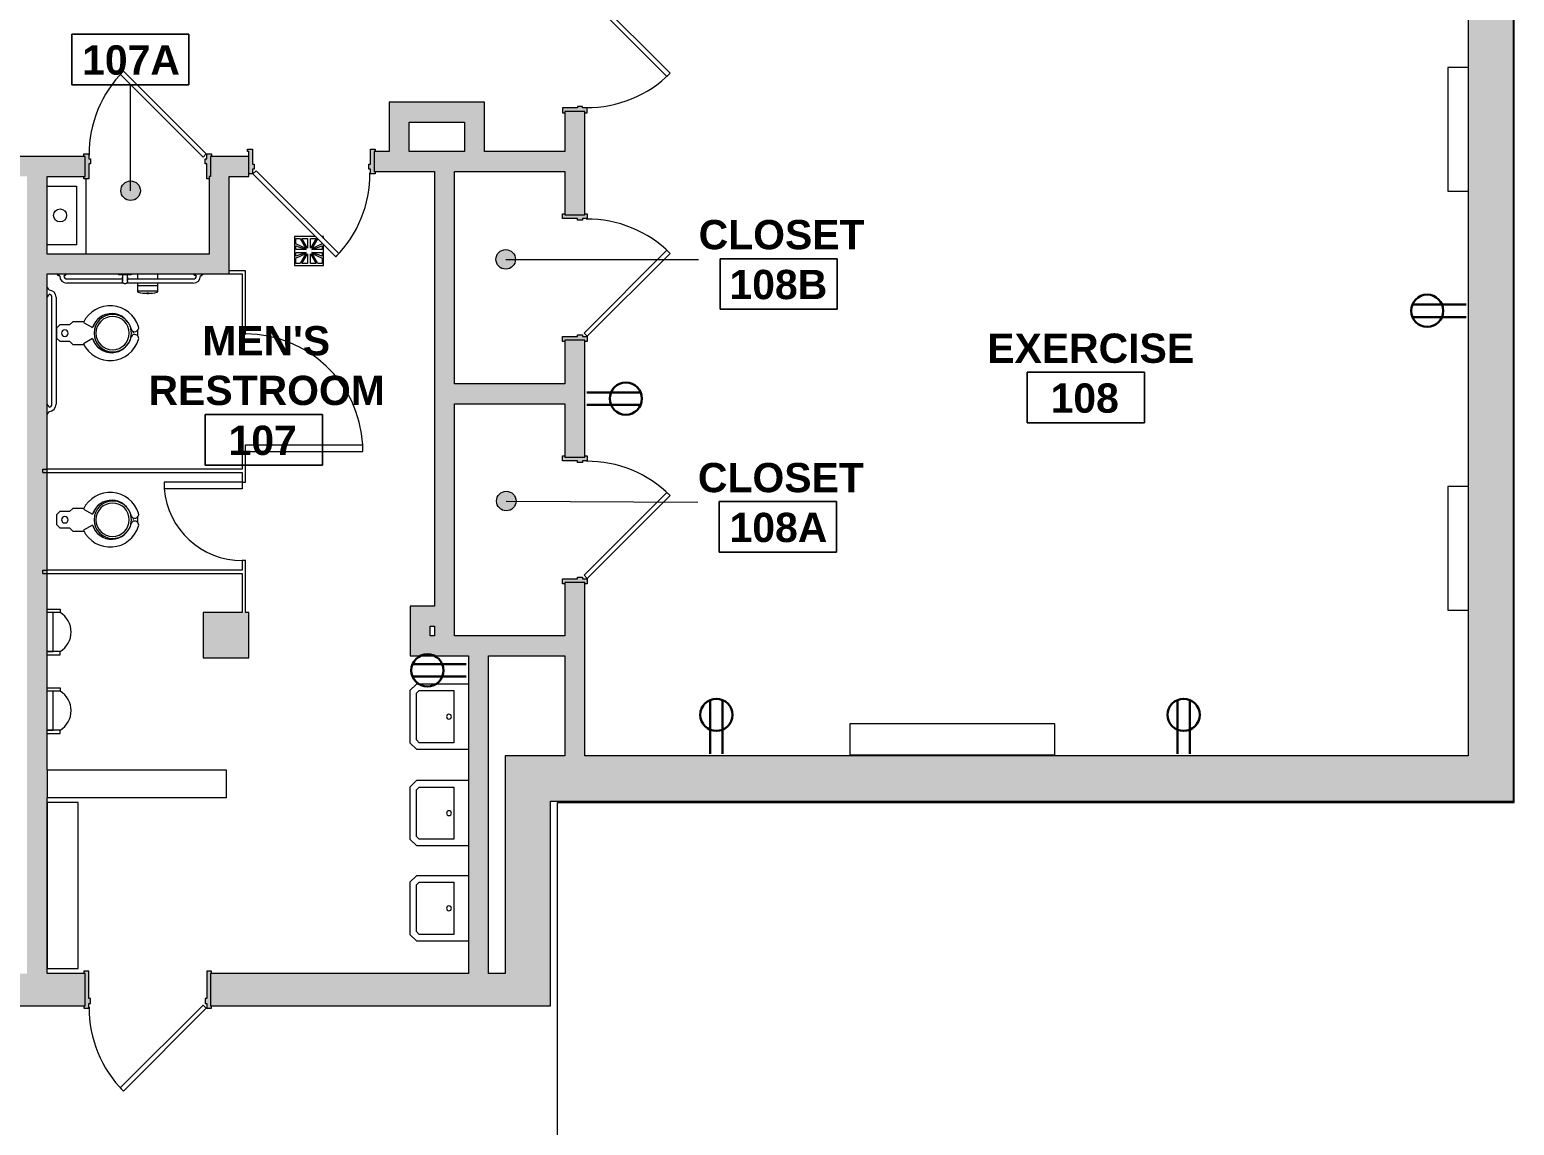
# Model space of a CAD drawing. Header units: inches. Extents: x -1569 to 1282, y -721 to 887.
# Drawn here: x 670.8 to 1127.1, y -256.8 to 79.8 of the extents above; entities that cross this region are included whole.
import ezdxf

# ---------------------------------------------------------------- set-up
doc = ezdxf.new("R2010")
doc.units = ezdxf.units.IN
doc.header["$MEASUREMENT"] = 0
for name, color, linetype, lineweight in [('A-ANNO-NOTE', 131, 'Continuous', 13), ('A-AREA-IDEN', 2, 'Continuous', 9), ('A-DOOR', 31, 'Continuous', 13), ('A-FLOR', 192, 'Continuous', 13), ('A-WALL', 113, 'Continuous', 13), ('A-WALL-PATT', 111, 'Continuous', 13), ('I-FURN', 30, 'Continuous', 9), ('I-WALL', 2, 'Continuous', 13), ('M-EQPM', 50, 'Continuous', 13), ('P-SANR-FIXT', 6, 'Continuous', 13)]:
    doc.layers.add(name, color=color, linetype=linetype, lineweight=lineweight)
doc.styles.add('Swis721 Lt BT_B', font='', dxfattribs={"height": 9})
doc.styles.get('Swis721 Lt BT_B').set_extended_font_data('Swis721 Lt BT', bold=True)

# ---------------------------------------------------------------- blocks, each defined once
blk = doc.blocks.new('Door - Single - Solid Door 36_ x 84_-V1-FIRST FLOOR POWER _ SIGNAL')
at = {"layer": 'A-DOOR'}
h = blk.add_hatch(color=250, dxfattribs=at)
h.paths.add_polyline_path([(-15.26, -3.9), (-14.13, -3.9), (-14.13, -2.4), (-13.63, -2.4), (-13.63, -0.9), (-14.13, -0.9), (-14.13, 3.72), (-15.63, 3.72), (-15.63, 2.97), (-15.26, 2.97), (-15.26, -3.15)], flags=0)
h.paths.add_polyline_path([(23.62, -3.9), (23.62, -3.15), (23.24, -3.15), (23.24, 2.97), (23.62, 2.97), (23.62, 3.72), (22.12, 3.72), (22.12, -0.9), (21.62, -0.9), (21.62, -2.4), (22.12, -2.4), (22.12, -3.9), (23.24, -3.9)], flags=0)
at = {"layer": 'A-DOOR', "color": 8, "lineweight": 20}
for p, q in [((-15.63, 3.72), (-14.13, 3.72)), ((-15.63, 2.97), (-15.63, 3.72)), ((-15.26, 2.97), (-15.63, 2.97)), ((-15.26, 1.47), (-15.26, 2.97)), ((-14.13, 3.72), (-14.13, -0.9)), ((22.12, 3.72), (23.62, 3.72)), ((22.12, -0.9), (22.12, 3.72)), ((23.62, 3.72), (23.62, 2.97)), ((-14.13, -3.9), (-15.26, -3.9)), ((-14.13, -0.9), (-13.63, -0.9)), ((-14.13, -2.4), (-14.13, -3.9)), ((-13.63, -2.4), (-14.13, -2.4)), ((-13.03, -2.93), (-14.01, -3.9)), ((-14.01, -3.9), (11.45, -29.36)), ((-13.63, -0.9), (-13.63, -2.4)), ((12.42, -28.38), (-13.03, -2.93)), ((21.62, -0.9), (22.12, -0.9)), ((21.62, -2.4), (21.62, -0.9)), ((22.12, -2.4), (21.62, -2.4)), ((22.12, -3.9), (22.12, -2.4)), ((23.62, -3.9), (22.12, -3.9)), ((23.62, -3.15), (23.62, -3.9)), ((11.45, -29.36), (12.42, -28.38))]:
    blk.add_line(p, q, dxfattribs=at)
at = {"layer": 'A-DOOR', "lineweight": 9}
blk.add_arc((-14.01, -3.9), 36, 315, 0.5, dxfattribs=at)
blk = doc.blocks.new('Door - Single - Solid Door 36_ x 84_-7207624-FIRST FLOOR POWER _ SIGNAL')
at = {"layer": 'A-DOOR'}
h = blk.add_hatch(color=250, dxfattribs=at)
h.paths.add_polyline_path([(23.62, 3.15), (23.62, 3.9), (22.12, 3.9), (22.12, 2.4), (21.62, 2.4), (21.62, 0.9), (22.12, 0.9), (22.12, -3.72), (23.62, -3.72), (23.62, -2.97), (23.24, -2.97), (23.24, 3.15)], flags=0)
h.paths.add_polyline_path([(-13.63, 0.9), (-13.63, 2.4), (-14.13, 2.4), (-14.13, 3.9), (-15.63, 3.9), (-15.63, 3.15), (-15.26, 3.15), (-15.26, -2.97), (-15.63, -2.97), (-15.63, -3.72), (-14.13, -3.72), (-14.13, 0.9)], flags=0)
at = {"layer": 'A-DOOR', "color": 8, "lineweight": 20}
for p, q in [((-14.01, 3.9), (11.45, 29.36)), ((12.42, 28.38), (-13.03, 2.93)), ((11.45, 29.36), (12.42, 28.38)), ((-15.63, 3.9), (-15.63, 3.15)), ((-14.13, 3.9), (-15.63, 3.9)), ((-14.13, 2.4), (-14.13, 3.9)), ((-13.63, 2.4), (-14.13, 2.4)), ((-14.13, -3.72), (-14.13, 0.9)), ((-14.13, 0.9), (-13.63, 0.9)), ((-13.03, 2.93), (-14.01, 3.9)), ((-13.63, 0.9), (-13.63, 2.4)), ((22.12, 2.4), (21.62, 2.4)), ((21.62, 2.4), (21.62, 0.9)), ((21.62, 0.9), (22.12, 0.9)), ((23.62, 3.9), (22.12, 3.9)), ((22.12, 3.9), (22.12, 2.4)), ((22.12, 0.9), (22.12, -3.72)), ((23.62, 3.15), (23.62, 3.9)), ((-15.63, -2.97), (-15.63, -3.72)), ((-15.63, -3.72), (-14.13, -3.72)), ((22.12, -3.72), (23.62, -3.72)), ((23.62, -3.72), (23.62, -2.97))]:
    blk.add_line(p, q, dxfattribs=at)
at = {"layer": 'A-DOOR', "lineweight": 9}
blk.add_arc((-14.01, 3.9), 36, 359.5, 45, dxfattribs=at)
blk = doc.blocks.new('Door - Single - Solid Door 36_ x 84_-7219896-FIRST FLOOR POWER _ SIGNAL')
at = {"layer": 'A-DOOR'}
h = blk.add_hatch(color=250, dxfattribs=at)
h.paths.add_polyline_path([(-14.13, 5.78), (-15.63, 5.78), (-15.63, 5.03), (-15.26, 5.03), (-15.26, -4.85), (-15.63, -4.85), (-15.63, -5.6), (-14.13, -5.6), (-14.13, 2.78), (-13.63, 2.78), (-13.63, 4.28), (-14.13, 4.28), (-14.13, 5.03)], flags=0)
h.paths.add_polyline_path([(23.24, 5.78), (22.12, 5.78), (22.12, 4.28), (21.62, 4.28), (21.62, 2.78), (22.12, 2.78), (22.12, -5.6), (23.62, -5.6), (23.62, -4.85), (23.24, -4.85), (23.24, 5.03), (23.62, 5.03), (23.62, 5.78)], flags=0)
at = {"layer": 'A-DOOR', "color": 8, "lineweight": 20}
for p, q in [((-14.01, 5.78), (11.45, 31.23)), ((12.42, 30.26), (-13.03, 4.8)), ((11.45, 31.23), (12.42, 30.26)), ((-15.63, 5.78), (-15.63, 5.03)), ((-14.13, 5.78), (-15.63, 5.78)), ((-14.13, 4.28), (-14.13, 5.78)), ((-13.03, 4.8), (-14.01, 5.78)), ((23.62, 5.78), (22.12, 5.78)), ((22.12, 5.78), (22.12, 4.28)), ((23.62, 5.03), (23.62, 5.78)), ((-13.63, 4.28), (-14.13, 4.28)), ((-14.13, -5.6), (-14.13, 2.78)), ((-14.13, 2.78), (-13.63, 2.78)), ((-13.63, 2.78), (-13.63, 4.28)), ((22.12, 4.28), (21.62, 4.28)), ((21.62, 4.28), (21.62, 2.78)), ((21.62, 2.78), (22.12, 2.78)), ((22.12, 2.78), (22.12, -5.6)), ((-15.63, -4.85), (-15.63, -5.6)), ((-15.63, -5.6), (-14.13, -5.6)), ((22.12, -5.6), (23.62, -5.6)), ((23.62, -5.6), (23.62, -4.85))]:
    blk.add_line(p, q, dxfattribs=at)
at = {"layer": 'A-DOOR', "lineweight": 9}
blk.add_arc((-14.01, 5.78), 36, 359.5, 45, dxfattribs=at)
blk = doc.blocks.new('Fan Coil Unit 9_5L x 51W x 25_5H - Fan Coil Unit 9_5L x 51W x 25_5H-6913397-FIRST FLOOR POWER _ SIGNAL')
at = {"layer": 'M-EQPM', "lineweight": 9}
for p, q in [((-25.5, 4.75), (-25.5, -4.75)), ((25.5, 4.75), (-25.5, 4.75)), ((25.5, -4.75), (25.5, 4.75)), ((-25.5, -4.75), (25.5, -4.75))]:
    blk.add_line(p, q, dxfattribs=at)
blk = doc.blocks.new('Door - Single - Solid Door 36_ x 84_-V5-FIRST FLOOR POWER _ SIGNAL')
at = {"layer": 'A-DOOR'}
h = blk.add_hatch(color=250, dxfattribs=at)
h.paths.add_polyline_path([(22.12, 3.72), (22.12, -0.9), (21.62, -0.9), (21.62, -2.4), (22.12, -2.4), (22.12, -3.9), (23.62, -3.9), (23.62, -3.15), (23.24, -3.15), (23.24, 2.97), (23.62, 2.97), (23.62, 3.72), (23.24, 3.72)], flags=0)
h.paths.add_polyline_path([(-14.94, 3.72), (-14.94, 2.97), (-15.26, 2.97), (-15.26, -3.15), (-15.63, -3.15), (-15.63, -3.9), (-14.13, -3.9), (-14.13, -2.4), (-13.63, -2.4), (-13.63, -0.9), (-14.13, -0.9), (-14.13, 3.72)], flags=0)
at = {"layer": 'A-DOOR', "color": 8, "lineweight": 20}
for p, q in [((-14.94, 3.72), (-14.13, 3.72)), ((-14.13, 3.72), (-14.13, -0.9)), ((22.12, 3.72), (23.62, 3.72)), ((22.12, -0.9), (22.12, 3.72)), ((23.62, 3.72), (23.62, 2.97)), ((-15.63, -3.9), (-15.63, -3.15)), ((-14.13, -3.9), (-15.63, -3.9)), ((-14.13, -0.9), (-13.63, -0.9)), ((-14.13, -2.4), (-14.13, -3.9)), ((-13.63, -2.4), (-14.13, -2.4)), ((-13.03, -2.93), (-14.01, -3.9)), ((-14.01, -3.9), (11.45, -29.36)), ((-13.63, -0.9), (-13.63, -2.4)), ((12.42, -28.38), (-13.03, -2.93)), ((21.62, -0.9), (22.12, -0.9)), ((21.62, -2.4), (21.62, -0.9)), ((22.12, -2.4), (21.62, -2.4)), ((22.12, -3.9), (22.12, -2.4)), ((23.62, -3.9), (22.12, -3.9)), ((23.62, -3.15), (23.62, -3.9)), ((11.45, -29.36), (12.42, -28.38))]:
    blk.add_line(p, q, dxfattribs=at)
at = {"layer": 'A-DOOR', "lineweight": 9}
blk.add_arc((-14.01, -3.9), 36, 315, 0.5, dxfattribs=at)
blk = doc.blocks.new('Sink-Mop-2D - Sink-Mop-2D-6915447-FIRST FLOOR POWER _ SIGNAL')
at = {"layer": 'P-SANR-FIXT', "lineweight": 9}
for p, q in [((23.875, 12), (0.75, 12)), ((3, 9), (21, 9)), ((3, 0), (3, 9)), ((21, 9), (21, 0))]:
    blk.add_line(p, q, dxfattribs=at)
blk.add_circle((12, 4), 2, dxfattribs=at)
blk = doc.blocks.new('Floor Drain 9L x 9W - Floor Drain 9L x 9W-6916988-FIRST FLOOR POWER _ SIGNAL')
at = {"layer": 'P-SANR-FIXT', "lineweight": 9}
for p, q in [((1.93, 4.5), (-4.5, 4.5)), ((-4.5, 4.5), (-4.5, -4.5)), ((-4, 2.21), (-4, 3.83)), ((-4, 3.83), (-2.75, 3.83)), ((-0.99, 0.8), (-4, 2.21)), ((-4, 1.63), (-0.91, 0.5)), ((-4, 0.5), (-4, 1.63)), ((-0.91, 0.5), (-4, 0.5)), ((-2.75, 3.83), (-0.99, 0.8)), ((-0.5, 0.83), (-2.25, 3.83)), ((-2.25, 3.83), (-0.5, 3.83)), ((-0.5, 3.83), (-0.5, 0.83)), ((0.5, 3.83), (2.25, 3.83)), ((2.25, 3.83), (0.5, 0.83)), ((0.5, 0.83), (0.5, 3.83)), ((0.91, 0.5), (4, 1.63)), ((4, 0.5), (0.91, 0.5)), ((0.99, 0.8), (2.7, 3.74)), ((4, 2.21), (0.99, 0.8)), ((4.5, 4.5), (3.88, 4.5)), ((4, 2.43), (4, 2.21)), ((4, 1.63), (4, 0.5)), ((4.5, 3.88), (4.5, 4.5)), ((4.5, -4.5), (4.5, 1.93)), ((-4.5, -4.5), (4.5, -4.5)), ((-4, -1.63), (-4, -0.5)), ((-4, -0.5), (-0.91, -0.5)), ((-0.91, -0.5), (-4, -1.63)), ((-4, -2.21), (-0.99, -0.8)), ((-4, -3.83), (-4, -2.21)), ((-2.75, -3.83), (-4, -3.83)), ((-0.99, -0.8), (-2.75, -3.83)), ((-2.25, -3.83), (-0.5, -0.83)), ((-0.5, -3.83), (-2.25, -3.83)), ((-0.5, -0.83), (-0.5, -3.83)), ((0.5, -3.83), (0.5, -0.83)), ((0.5, -0.83), (2.25, -3.83)), ((2.25, -3.83), (0.5, -3.83)), ((4, -1.63), (0.91, -0.5)), ((0.91, -0.5), (4, -0.5)), ((2.75, -3.83), (0.99, -0.8)), ((0.99, -0.8), (4, -2.21)), ((4, -3.83), (2.75, -3.83)), ((4, -0.5), (4, -1.63)), ((4, -2.21), (4, -3.83))]:
    blk.add_line(p, q, dxfattribs=at)
blk = doc.blocks.new('Door - Single - Solid Door 36_ x 84_-7220487-FIRST FLOOR POWER _ SIGNAL')
at = {"layer": 'A-DOOR'}
h = blk.add_hatch(color=250, dxfattribs=at)
h.paths.add_polyline_path([(23.62, -3.9), (23.62, -3.15), (23.24, -3.15), (23.24, 2.97), (23.62, 2.97), (23.62, 3.72), (22.12, 3.72), (22.12, -0.9), (21.62, -0.9), (21.62, -2.4), (22.12, -2.4), (22.12, -3.9), (23.24, -3.9)], flags=0)
h.paths.add_polyline_path([(-13.63, -0.9), (-14.13, -0.9), (-14.13, 3.72), (-15.63, 3.72), (-15.63, 2.97), (-15.26, 2.97), (-15.26, -3.15), (-15.63, -3.15), (-15.63, -3.9), (-14.13, -3.9), (-14.13, -2.4), (-13.63, -2.4)], flags=0)
at = {"layer": 'A-DOOR', "color": 8, "lineweight": 20}
for p, q in [((-15.63, 3.72), (-14.13, 3.72)), ((-15.63, 2.97), (-15.63, 3.72)), ((-14.13, 3.72), (-14.13, -0.9)), ((22.12, 3.72), (23.62, 3.72)), ((22.12, -0.9), (22.12, 3.72)), ((23.62, 3.72), (23.62, 2.97)), ((-15.63, -3.9), (-15.63, -3.15)), ((-14.13, -3.9), (-15.63, -3.9)), ((-14.13, -0.9), (-13.63, -0.9)), ((-14.13, -2.4), (-14.13, -3.9)), ((-13.63, -2.4), (-14.13, -2.4)), ((-13.03, -2.93), (-14.01, -3.9)), ((-14.01, -3.9), (11.45, -29.36)), ((-13.63, -0.9), (-13.63, -2.4)), ((12.42, -28.38), (-13.03, -2.93)), ((21.62, -0.9), (22.12, -0.9)), ((21.62, -2.4), (21.62, -0.9)), ((22.12, -2.4), (21.62, -2.4)), ((22.12, -3.9), (22.12, -2.4)), ((23.62, -3.9), (22.12, -3.9)), ((23.62, -3.15), (23.62, -3.9)), ((11.45, -29.36), (12.42, -28.38))]:
    blk.add_line(p, q, dxfattribs=at)
at = {"layer": 'A-DOOR', "lineweight": 9}
blk.add_arc((-14.01, -3.9), 36, 315, 0.5, dxfattribs=at)
blk = doc.blocks.new('Heater 38W x 6_5D x 16H - Heater 38W x 6_5D x 16H-V12-FIRST FLOOR POWER _ SIGNAL')
at = {"layer": 'M-EQPM', "lineweight": 9}
for p, q in [((19, 3.25), (-19, 3.25)), ((-19, 3.25), (-19, -3.0625)), ((19, -3.0625), (19, 3.25))]:
    blk.add_line(p, q, dxfattribs=at)
blk = doc.blocks.new('Fan Coil Unit 9_5L x 63W x 25_5H - Fan Coil Unit 9_5L x 63W x 25_5H-6914405-FIRST FLOOR POWER _ SIGNAL')
at = {"layer": 'M-EQPM', "lineweight": 9}
for p, q in [((-31.5, 4.75), (-31.5, -4.75)), ((31.5, 4.75), (-31.5, 4.75)), ((31.5, -4.75), (31.5, 4.75)), ((-31.5, -4.75), (31.5, -4.75))]:
    blk.add_line(p, q, dxfattribs=at)
blk = doc.blocks.new('Water Closet - Flush Valve - Floor Mounted - Private - Flushing Greater than 1_6 gpf-6857337-FIRST FLOOR POWER _ SIGNAL')
at = {"layer": 'P-SANR-FIXT', "lineweight": 9}
for p, q in [((-2.5, -4), (-3.5, -5)), ((-1.5, 0), (-2.5, -1)), ((-2.5, -1), (-2.5, -4)), ((1.5, 0), (-1.5, 0)), ((2.5, -1), (1.5, 0)), ((2.5, -4), (2.5, -1)), ((3.5, -5), (2.5, -4)), ((-3.5, -5), (-3.5, -8.38)), ((-1.69, -11.06), (-3.25, -8.22)), ((3.25, -8.22), (1.69, -11.06)), ((3.5, -8.38), (3.5, -5))]:
    blk.add_line(p, q, dxfattribs=at)
at = {"layer": 'P-SANR-FIXT', "lineweight": 9, "flags": 128}
for points in [[(-4.38, -12.79), (-4.22, -12.64), (-4.03, -12.48), (-3.84, -12.32), (-3.64, -12.17), (-3.43, -12.03), (-3.22, -11.89), (-3.01, -11.77), (-2.78, -11.65), (-2.56, -11.55), (-2.33, -11.45), (-2.09, -11.36), (-2, -11.33)], [(2, -11.33), (2.24, -11.41), (2.47, -11.51), (2.69, -11.61), (2.92, -11.72), (3.14, -11.84), (3.35, -11.97), (3.56, -12.11), (3.76, -12.26), (3.96, -12.41), (4.15, -12.57), (4.33, -12.74), (4.38, -12.8)], [(-0.2, -23.5), (-0.25, -23.5), (-0.5, -23.48), (-0.56, -23.47)], [(0.56, -23.47), (0.35, -23.49), (0.1, -23.5)]]:
    blk.add_lwpolyline(points, dxfattribs=at)
at = {"layer": 'P-SANR-FIXT', "lineweight": 9}
for centre, radius, start, end in [((0, -2.5), 1, 360, 180), ((0, -2.5), 1, 180, 360), ((0.74, -16.45), 9.14, 115.8609, 252.5741), ((-0.74, -16.45), 9.14, 287.4259, 64.1391), ((0.1, -16.91), 6.11, 106.9633, 257.0367), ((0, -17.25), 5.75, 0, 180), ((0, -17.19), 5.13, 90, 270), ((0, -17.25), 5.75, 132.2685, 137.754), ((0, -17.25), 5.75, 118.1189, 123.4335), ((0, -17.25), 5.75, 104.0429, 108.5788), ((0, -17.19), 5.12, 270, 90), ((-0.1, -16.91), 6.11, 282.9633, 73.0367), ((0, -17.25), 5.75, 71.4212, 75.9571), ((0, -17.25), 5.75, 56.5665, 61.8811), ((0, -17.25), 5.75, 42.246, 47.7315), ((0, -17.25), 5.75, 180, 238.3584), ((0, -17.25), 5.75, 161.4419, 165.9707), ((0, -17.25), 5.75, 146.5915, 151.9011), ((0, -17.25), 5.75, 301.6416, 0), ((0, -17.25), 5.75, 28.0989, 33.4085), ((0, -17.25), 5.75, 14.0293, 18.5581), ((0, -17.25), 5.75, 240.6149, 251.1591), ((0, -17.25), 5.75, 288.8409, 299.3851), ((-1.64, -24.02), 1.21, 252.5741, 72.5741), ((0, -17.25), 5.75, 255.8551, 284.1449), ((0, -17.25), 7.75, 263.5978, 276.4022), ((1.64, -24.02), 1.21, 107.4259, 287.4259)]:
    blk.add_arc(centre, radius, start, end, dxfattribs=at)
blk = doc.blocks.new('Water Closet - Flush Valve - Floor Mounted - Private - Flushing Greater than 1_6 gpf-V23-FIRST FLOOR POWER _ SIGNAL')
at = {"layer": 'P-SANR-FIXT', "lineweight": 9}
for p, q in [((-2.5, -4), (-3.5, -5)), ((-1.5, 0), (-2.5, -1)), ((-2.5, -1), (-2.5, -4)), ((1.5, 0), (-1.5, 0)), ((2.5, -1), (1.5, 0)), ((2.5, -4), (2.5, -1)), ((3.5, -5), (2.5, -4)), ((-3.5, -5), (-3.5, -8.38)), ((-1.69, -11.06), (-3.25, -8.22)), ((3.25, -8.22), (1.69, -11.06)), ((3.5, -8.38), (3.5, -5))]:
    blk.add_line(p, q, dxfattribs=at)
at = {"layer": 'P-SANR-FIXT', "lineweight": 9, "flags": 128}
for points in [[(-4.38, -12.79), (-4.22, -12.64), (-4.03, -12.48), (-3.84, -12.32), (-3.64, -12.17), (-3.43, -12.03), (-3.22, -11.89), (-3.01, -11.77), (-2.78, -11.65), (-2.56, -11.55), (-2.33, -11.45), (-2.09, -11.36), (-2, -11.33)], [(2, -11.33), (2.24, -11.41), (2.47, -11.51), (2.69, -11.61), (2.92, -11.72), (3.14, -11.84), (3.35, -11.97), (3.56, -12.11), (3.76, -12.26), (3.96, -12.41), (4.15, -12.57), (4.33, -12.74), (4.38, -12.8)], [(-0.2, -23.5), (-0.25, -23.5), (-0.5, -23.48), (-0.56, -23.47)], [(0.56, -23.47), (0.35, -23.49), (0.1, -23.5)]]:
    blk.add_lwpolyline(points, dxfattribs=at)
at = {"layer": 'P-SANR-FIXT', "lineweight": 9}
for centre, radius, start, end in [((0, -2.5), 1, 360, 180), ((0, -2.5), 1, 180, 360), ((0.74, -16.45), 9.14, 115.8609, 252.5741), ((-0.74, -16.45), 9.14, 287.4259, 64.1391), ((0.1, -16.91), 6.11, 106.9633, 257.0367), ((0, -17.25), 5.75, 0, 180), ((0, -17.19), 5.13, 90, 270), ((0, -17.25), 5.75, 132.2685, 137.754), ((0, -17.25), 5.75, 118.1189, 123.4335), ((0, -17.25), 5.75, 104.0429, 108.5788), ((0, -17.19), 5.12, 270, 90), ((-0.1, -16.91), 6.11, 282.9633, 73.0367), ((0, -17.25), 5.75, 71.4212, 75.9571), ((0, -17.25), 5.75, 56.5665, 61.8811), ((0, -17.25), 5.75, 42.246, 47.7315), ((0, -17.25), 5.75, 180, 238.3584), ((0, -17.25), 5.75, 161.4419, 165.9707), ((0, -17.25), 5.75, 146.5915, 151.9011), ((0, -17.25), 5.75, 301.6416, 0), ((0, -17.25), 5.75, 28.0989, 33.4085), ((0, -17.25), 5.75, 14.0293, 18.5581), ((0, -17.25), 5.75, 240.6149, 251.1591), ((0, -17.25), 5.75, 288.9353, 299.3851), ((-1.64, -24.02), 1.21, 252.5741, 72.5741), ((0, -17.25), 5.75, 255.8551, 284.1449), ((0, -17.25), 7.75, 263.5978, 276.4022), ((1.64, -24.02), 1.21, 107.4259, 287.4259)]:
    blk.add_arc(centre, radius, start, end, dxfattribs=at)
blk = doc.blocks.new('Lavatory - Wall Mounted - 20_x18_ - Public-6857333-FIRST FLOOR POWER _ SIGNAL')
at = {"layer": 'P-SANR-FIXT', "lineweight": 9}
for p, q in [((-436.49, -42.99), (-452.49, -42.99)), ((-447.99, -60.99), (-447.99, -44.99)), ((-447.99, -44.99), (-437.31, -44.99)), ((-437.31, -44.99), (-436.49, -45.82)), ((-434.49, -44.99), (-436.49, -42.99)), ((-434.49, -60.99), (-434.49, -44.99)), ((-436.49, -45.82), (-436.49, -60.16)), ((-452.49, -62.99), (-436.49, -62.99)), ((-437.31, -60.99), (-447.99, -60.99)), ((-436.49, -60.16), (-437.31, -60.99)), ((-436.49, -62.99), (-434.49, -60.99))]:
    blk.add_line(p, q, dxfattribs=at)
for start, end in [(90, 270), (90, 270), (270, 90), (270, 90)]:
    blk.add_arc((-446.49, -52.99), 0.75, start, end, dxfattribs=at)
blk = doc.blocks.new('P-Urinal-Wall-3D - P-Urinal-Wall-3D-7094392-FIRST FLOOR POWER _ SIGNAL')
at = {"layer": 'P-SANR-FIXT', "lineweight": 9}
for p, q in [((-11.29, 3.06), (-11.29, 7.06)), ((-11.29, 7.06), (-10.29, 7.06)), ((-10.29, 7.06), (-10.29, 3.06)), ((1.71, 4.91), (-10.29, 4.91)), ((-10.29, 4.91), (-10.29, 3.06)), ((2.73, 7.06), (1.71, 7.06)), ((1.71, 7.06), (1.71, 3.06)), ((1.71, 3.06), (1.71, 4.91)), ((2.73, 3.06), (2.73, 7.06))]:
    blk.add_line(p, q, dxfattribs=at)
blk.add_arc((-4.29, 3.46), 7, 31.0027, 148.9973, dxfattribs=at)
blk = doc.blocks.new('Single-Flush - 36_ x 84_-6917623-FIRST FLOOR POWER _ SIGNAL')
at = {"layer": 'A-DOOR', "lineweight": 20}
for p, q in [((16, 0.5), (16, 36.51)), ((18, 36.51), (16, 36.51)), ((18, 0.5), (18, 36.51)), ((18, 0.5), (16, 0.5))]:
    blk.add_line(p, q, dxfattribs=at)
at = {"layer": 'A-DOOR', "lineweight": 9}
blk.add_arc((18, 0.5), 36.07, 93.1789, 180, dxfattribs=at)
blk = doc.blocks.new('Single-Flush - 24_ x 80_-6917127-FIRST FLOOR POWER _ SIGNAL')
at = {"layer": 'A-DOOR', "lineweight": 20}
for p, q in [((10, 0.5), (10, 24.48)), ((12, 24.48), (10, 24.48)), ((12, 0.5), (12, 24.48)), ((12, 0.5), (10, 0.5))]:
    blk.add_line(p, q, dxfattribs=at)
at = {"layer": 'A-DOOR', "lineweight": 9}
blk.add_arc((12, 0.5), 24.07, 94.7669, 180, dxfattribs=at)
blk = doc.blocks.new('Toilet-Tissue-Dispenser_Bobrick_B-4288 - B-4288-V53-FIRST FLOOR POWER _ SIGNAL')
at = {"layer": 'P-SANR-FIXT', "lineweight": 9}
for p, q in [((704.06, 3.26), (704.06, 4.78)), ((710.12, 4.78), (710.12, 3.26)), ((704.06, -0.72), (704.06, 1.99)), ((710.12, 1.16), (704.06, 1.16)), ((710.12, 1.99), (710.12, -0.72)), ((710.12, -0.46), (704.05, -0.46)), ((706.84, -1.16), (706.84, -1.23)), ((707.34, -1.16), (706.84, -1.16)), ((706.84, -1.16), (707.34, -1.16)), ((707.34, -1.23), (706.84, -1.23)), ((706.84, -1.23), (707.34, -1.23)), ((707.34, -1.23), (707.34, -1.16))]:
    blk.add_line(p, q, dxfattribs=at)
for centre, radius, start, end in [((704.18, -0.72), 0.125, 180, 257.6406), ((707.09, 12.55), 13.7, 257.6406, 270), ((707.09, 12.55), 13.7, 270, 282.3594), ((709.99, -0.72), 0.125, 282.3594, 360)]:
    blk.add_arc(centre, radius, start, end, dxfattribs=at)
blk = doc.blocks.new('P-Grab_Bar-42in - 42 INCH-V54-FIRST FLOOR POWER _ SIGNAL')
at = {"layer": 'I-FURN'}
for p, q in [((679.27, 4.64), (679.27, 4.78)), ((682.07, 4.78), (682.07, 4.64)), ((721.27, 4.64), (721.27, 4.78)), ((724.07, 4.78), (724.07, 4.64)), ((680.04, 4.17), (679.97, 4.17)), ((681.38, 4.17), (681.31, 4.17)), ((699.59, 1.99), (682.24, 1.99)), ((682.25, 3.26), (699.35, 3.26)), ((721.1, 1.99), (700.58, 1.99)), ((700.83, 3.26), (721.1, 3.26)), ((722.04, 4.17), (721.97, 4.17)), ((723.38, 4.17), (723.31, 4.17))]:
    blk.add_line(p, q, dxfattribs=at)
for centre, radius, start, end in [((679.37, 4.64), 0.0934, 180, 272.0008), ((681.98, 4.64), 0.0934, 268, 360), ((721.37, 4.64), 0.0934, 180, 271.9989), ((723.98, 4.64), 0.0934, 268.0011, 0), ((679.37, 4.45), 0.0984, 12.9565, 87.0456), ((679.55, 4.52), 0.0975, 209.154, 270.8489), ((679.53, 4.32), 0.0998, 16.0161, 79.9895), ((679.71, 4.4), 0.0983, 212.1818, 277.8257), ((679.72, 4.05), 0.259, 32.2704, 89.7352), ((679.97, 4.2), 0.0327, 212.2704, 273.2464), ((682.25, 4.2), 2.21, 180.8636, 269.8856), ((682.26, 4.21), 0.946, 182.3393, 269.6607), ((681.38, 4.2), 0.0327, 266.7675, 327.7339), ((681.63, 4.05), 0.259, 90.2661, 147.7339), ((681.64, 4.4), 0.0983, 262.1794, 327.8206), ((681.82, 4.32), 0.0998, 100.0117, 163.9883), ((681.8, 4.52), 0.0975, 269.1532, 330.8468), ((681.98, 4.45), 0.0984, 92.955, 167.045), ((721.09, 4.21), 0.946, 270.5765, 357.6589), ((721.1, 4.2), 2.21, 270, 359.1445), ((721.37, 4.45), 0.0984, 12.9529, 87.0442), ((721.55, 4.52), 0.0975, 209.1521, 270.844), ((721.53, 4.32), 0.0998, 16.0057, 79.9867), ((721.71, 4.4), 0.0983, 212.176, 277.8138), ((721.72, 4.05), 0.259, 32.2602, 89.7322), ((721.97, 4.2), 0.0327, 212.2602, 273.2136), ((723.38, 4.2), 0.0327, 266.7864, 327.7398), ((723.63, 4.05), 0.259, 90.2678, 147.7398), ((723.64, 4.4), 0.0983, 262.1862, 327.824), ((723.82, 4.32), 0.0998, 100.0133, 163.9943), ((723.8, 4.52), 0.0975, 269.156, 330.8479), ((723.98, 4.45), 0.0984, 92.9558, 167.0471)]:
    blk.add_arc(centre, radius, start, end, dxfattribs=at)
blk = doc.blocks.new('P-Grab_Bar-36in - 36 INCH-V20-FIRST FLOOR POWER _ SIGNAL')
at = {"layer": 'I-FURN'}
for p, q in [((831.26, 233.75), (864.12, 233.75)), ((828.29, 230.97), (828.29, 231.11)), ((828.98, 231.58), (829.05, 231.58)), ((830.32, 231.58), (830.39, 231.58)), ((831.09, 231.11), (831.09, 230.97)), ((864.11, 232.48), (831.26, 232.48)), ((864.29, 230.97), (864.29, 231.11)), ((864.98, 231.58), (865.05, 231.58)), ((866.32, 231.58), (866.39, 231.58)), ((867.09, 231.11), (867.09, 230.97))]:
    blk.add_line(p, q, dxfattribs=at)
for centre, radius, start, end in [((831.26, 231.54), 2.21, 90, 179.1445), ((864.11, 231.54), 2.21, 0.8636, 89.8856), ((828.38, 231.11), 0.0934, 88.0011, 180), ((828.38, 231.3), 0.0984, 272.9558, 347.0471), ((828.56, 231.23), 0.0975, 89.156, 150.8479), ((828.54, 231.42), 0.0998, 280.0133, 343.9943), ((828.72, 231.34), 0.0983, 82.1862, 147.824), ((828.73, 231.7), 0.259, 270.2678, 327.7398), ((828.98, 231.54), 0.0327, 86.7864, 147.7398), ((831.27, 231.54), 0.946, 90.5765, 177.6589), ((830.39, 231.54), 0.0327, 32.2602, 93.2136), ((830.64, 231.7), 0.259, 212.2602, 269.7322), ((830.65, 231.34), 0.0983, 32.176, 97.8138), ((830.83, 231.42), 0.0998, 196.0057, 259.9867), ((830.81, 231.23), 0.0975, 29.1521, 90.844), ((830.99, 231.3), 0.0984, 192.9529, 267.0442), ((830.99, 231.11), 0.0934, 0, 91.9989), ((864.1, 231.54), 0.946, 2.3393, 89.6607), ((864.38, 231.11), 0.0934, 88, 180), ((864.38, 231.3), 0.0984, 272.955, 347.045), ((864.56, 231.23), 0.0975, 89.1532, 150.8468), ((864.54, 231.42), 0.0998, 280.0117, 343.9883), ((864.72, 231.34), 0.0983, 82.1794, 147.8206), ((864.73, 231.7), 0.259, 270.2661, 327.7339), ((864.98, 231.54), 0.0327, 86.7675, 147.7339), ((866.39, 231.54), 0.0327, 32.2704, 93.2464), ((866.64, 231.7), 0.259, 212.2704, 269.7352), ((866.65, 231.34), 0.0983, 32.1818, 97.8257), ((866.83, 231.42), 0.0998, 196.0161, 259.9895), ((866.81, 231.23), 0.0975, 29.154, 90.8489), ((866.99, 231.3), 0.0984, 192.9565, 267.0456), ((866.99, 231.11), 0.0934, 0, 92.0008)]:
    blk.add_arc(centre, radius, start, end, dxfattribs=at)
blk = doc.blocks.new('P-Grab_Bar_18in_Vertical - 18 INCH-7228861-FIRST FLOOR POWER _ SIGNAL')
at = {"layer": 'P-SANR-FIXT', "lineweight": 9}
for p, q in [((-2, 0), (-2, -0.25)), ((-2, 0), (-2, -0.25)), ((-1.95, 0), (0, 0)), ((0, 0), (1.95, 0)), ((2, -0.25), (2, 0)), ((2, -0.25), (2, 0)), ((0, -0.25), (-1.95, -0.25)), ((-1.95, -0.25), (-1.95, -0.25)), ((-0.75, -0.25), (-0.75, -1)), ((-0.75, -0.25), (-0.75, -1)), ((1.95, -0.25), (0, -0.25)), ((0.75, -1), (0.75, -0.25)), ((0.75, -1), (0.75, -0.25)), ((1.95, -0.25), (1.95, -0.25))]:
    blk.add_line(p, q, dxfattribs=at)
at = {"layer": 'P-SANR-FIXT', "lineweight": 9, "flags": 128}
for points in [[(-0.75, -1), (-0.75, -1.05), (-0.75, -1.1), (-0.75, -1.15), (-0.75, -1.2), (-0.75, -1.25), (-0.75, -1.3), (-0.75, -1.35), (-0.75, -1.39), (-0.75, -1.44), (-0.75, -1.49), (-0.75, -1.53), (-0.75, -1.58), (-0.75, -1.62), (-0.75, -1.66), (-0.75, -1.71), (-0.75, -1.75), (-0.75, -1.79), (-0.75, -1.82), (-0.75, -1.86), (-0.75, -1.9), (-0.75, -1.93), (-0.75, -1.96), (-0.75, -1.99), (-0.75, -2.02), (-0.75, -2.05), (-0.75, -2.08), (-0.75, -2.1), (-0.75, -2.13), (-0.75, -2.15), (-0.75, -2.17), (-0.75, -2.18), (-0.75, -2.2), (-0.75, -2.21), (-0.75, -2.22), (-0.75, -2.23), (-0.75, -2.24), (-0.75, -2.24), (-0.75, -2.25), (-0.75, -2.25)], [(-0.75, -1.59), (-0.75, -1.54), (-0.75, -1.5), (-0.75, -1.45), (-0.75, -1.41), (-0.75, -1.36), (-0.75, -1.31), (-0.75, -1.26), (-0.75, -1.21), (-0.75, -1.16), (-0.75, -1.11), (-0.75, -1.06), (-0.75, -1.01), (-0.75, -1)], [(-0.75, -2.25), (-0.75, -2.25), (-0.75, -2.25), (-0.75, -2.24), (-0.75, -2.23), (-0.75, -2.23), (-0.75, -2.21), (-0.75, -2.2), (-0.75, -2.19), (-0.75, -2.17), (-0.75, -2.15), (-0.75, -2.13), (-0.75, -2.11), (-0.75, -2.08), (-0.75, -2.06), (-0.75, -2.03), (-0.75, -2), (-0.75, -1.97), (-0.75, -1.94)], [(-0.06, -3), (-0.09, -2.99), (-0.12, -2.99), (-0.15, -2.99), (-0.18, -2.98), (-0.21, -2.97), (-0.24, -2.96), (-0.26, -2.95), (-0.29, -2.94), (-0.32, -2.93), (-0.35, -2.92), (-0.37, -2.9), (-0.4, -2.89), (-0.42, -2.87), (-0.45, -2.85), (-0.47, -2.83), (-0.49, -2.81), (-0.52, -2.79), (-0.54, -2.77), (-0.56, -2.75), (-0.58, -2.73), (-0.6, -2.7), (-0.61, -2.68), (-0.63, -2.66), (-0.65, -2.63), (-0.66, -2.6), (-0.68, -2.58), (-0.69, -2.55), (-0.7, -2.52), (-0.71, -2.49), (-0.72, -2.47), (-0.73, -2.44), (-0.73, -2.41), (-0.74, -2.38), (-0.74, -2.35), (-0.75, -2.32), (-0.75, -2.29), (-0.75, -2.26), (-0.75, -2.25)], [(0.5, -2.81), (0.48, -2.83), (0.45, -2.85), (0.43, -2.86), (0.41, -2.88), (0.38, -2.9), (0.35, -2.91), (0.33, -2.93), (0.3, -2.94), (0.27, -2.95), (0.24, -2.96), (0.22, -2.97), (0.19, -2.98), (0.16, -2.98), (0.13, -2.99), (0.1, -2.99), (0.07, -3), (0.04, -3)], [(0.75, -2.25), (0.75, -2.28), (0.75, -2.31), (0.74, -2.34), (0.74, -2.37), (0.74, -2.4), (0.73, -2.43), (0.72, -2.46), (0.71, -2.49), (0.7, -2.51), (0.69, -2.54), (0.68, -2.57), (0.67, -2.6), (0.65, -2.62), (0.64, -2.65), (0.62, -2.67), (0.6, -2.7), (0.58, -2.72), (0.56, -2.74), (0.54, -2.77), (0.52, -2.79)], [(0.75, -2.25), (0.75, -2.25), (0.75, -2.25), (0.75, -2.24), (0.75, -2.23), (0.75, -2.23), (0.75, -2.21), (0.75, -2.2), (0.75, -2.19), (0.75, -2.17), (0.75, -2.15), (0.75, -2.13), (0.75, -2.11), (0.75, -2.08), (0.75, -2.06), (0.75, -2.03), (0.75, -2), (0.75, -1.97), (0.75, -1.94), (0.75, -1.91), (0.75, -1.87), (0.75, -1.83), (0.75, -1.8), (0.75, -1.76), (0.75, -1.72), (0.75, -1.68), (0.75, -1.63), (0.75, -1.59), (0.75, -1.54), (0.75, -1.5), (0.75, -1.45), (0.75, -1.41), (0.75, -1.36), (0.75, -1.31), (0.75, -1.26), (0.75, -1.21), (0.75, -1.16), (0.75, -1.11), (0.75, -1.06), (0.75, -1.01), (0.75, -1)], [(0.75, -1), (0.75, -1.05), (0.75, -1.1), (0.75, -1.15), (0.75, -1.2), (0.75, -1.25), (0.75, -1.3), (0.75, -1.35), (0.75, -1.39), (0.75, -1.44), (0.75, -1.49), (0.75, -1.53), (0.75, -1.58), (0.75, -1.62), (0.75, -1.66), (0.75, -1.71), (0.75, -1.75), (0.75, -1.79), (0.75, -1.82), (0.75, -1.86), (0.75, -1.9), (0.75, -1.93)], [(0.75, -2.24), (0.75, -2.24), (0.75, -2.25), (0.75, -2.25)]]:
    blk.add_lwpolyline(points, dxfattribs=at)
blk = doc.blocks.new('Room Tag - Room Name and Number-3379422-FIRST FLOOR POWER _ SIGNAL')
at = {"layer": 'A-AREA-IDEN'}
for p, q in [((-0.1881, -0.1636), (-0.1881, -0.0018)), ((-0.1881, -0.0018), (0.1869, -0.0018)), ((0.1869, -0.0018), (-0.1881, -0.0018)), ((-0.1881, -0.0018), (-0.1881, -0.1636)), ((0.1869, -0.0018), (0.1869, -0.1636)), ((0.1869, -0.1636), (0.1869, -0.0018)), ((0.1869, -0.1636), (-0.1881, -0.1636)), ((-0.1881, -0.1636), (0.1869, -0.1636))]:
    blk.add_line(p, q, dxfattribs=at)

msp = doc.modelspace()

# ---------------------------------------------------------------- hatches: boundary and pattern name
at = {"layer": 'A-AREA-IDEN'}
h = msp.add_hatch(color=256, dxfattribs=at)
edge = h.paths.add_edge_path(flags=0)
edge.add_arc((701.83, 30.38), 3, 0, 360)
h = msp.add_hatch(color=256, dxfattribs=at)
edge = h.paths.add_edge_path(flags=0)
edge.add_arc((817.12, 9.28), 3, 0, 360)
h = msp.add_hatch(color=256, dxfattribs=at)
edge = h.paths.add_edge_path(flags=0)
edge.add_arc((817.27, -64.99), 3, 0, 360)
at = {"layer": 'A-WALL'}
msp.add_hatch(color=250, dxfattribs=at).paths.add_polyline_path([(724.15, -113.18), (738.15, -113.18), (738.15, -99.18), (724.15, -99.18)], flags=0)
at = {"layer": 'A-WALL-PATT', "lineweight": 9}
h = msp.add_hatch(color=7, dxfattribs=at)
h.paths.add_polyline_path([(1112.92, -143.29), (1126.79, -143.29), (1126.79, 127), (1112.92, 127), (1112.92, 65.91)], flags=0)
h.paths.add_polyline_path([(1126.79, 165.5), (1126.79, 484.45), (1112.92, 484.45), (1112.92, 165.5)], flags=0)
h = msp.add_hatch(color=7, dxfattribs=at)
h.paths.add_polyline_path([(835.29, -143.29), (841.42, -143.29), (841.42, -90.01), (835.29, -90.01), (835.29, -139.46)], flags=0)
h.paths.add_polyline_path([(835.29, -51.51), (841.42, -51.51), (841.42, -15.58), (835.29, -15.58), (835.29, -36.78)], flags=0)
h.paths.add_polyline_path([(841.42, 22.92), (841.42, 54.67), (835.29, 54.67), (835.29, 22.92)], flags=0)
h.paths.add_polyline_path([(835.29, 93.17), (841.42, 93.17), (841.42, 105.19), (835.29, 105.19)], flags=0)
for points in [[(787.46, 42.41), (787.46, 57.59), (781.33, 57.59), (781.33, 42.41)], [(810.58, 51.47), (810.58, 57.59), (787.46, 57.59), (787.46, 51.47), (804.46, 51.47)], [(810.58, 42.41), (810.58, 51.47), (804.46, 51.47), (804.46, 42.41)], [(787.46, 36.28), (787.46, 42.41), (776.64, 42.41), (776.64, 36.28)], [(795.24, 36.28), (801.37, 36.28), (801.37, 42.41), (787.46, 42.41), (787.46, 36.28)], [(810.58, 36.28), (810.58, 42.41), (801.37, 42.41), (801.37, 36.28)], [(835.29, 36.28), (835.29, 42.41), (810.58, 42.41), (810.58, 36.28), (815.5, 36.28)], [(676.15, -210.18), (676.15, 34.78), (670.02, 34.78), (670.02, -210.18)], [(732.15, 10.91), (732.15, 34.78), (726.02, 34.78), (726.02, 10.91)], [(801.37, -106.44), (801.37, 36.28), (795.24, 36.28), (795.24, -106.44)], [(712.66, 4.78), (732.15, 4.78), (732.15, 10.91), (676.15, 10.91), (676.15, 4.78), (702.04, 4.78)], [(835.29, -35.08), (835.29, -28.95), (801.37, -28.95), (801.37, -35.08)], [(787.74, -112.56), (793.87, -112.56), (793.87, -97.31), (787.74, -97.31)], [(795.24, -103.44), (795.24, -97.31), (793.87, -97.31), (793.87, -103.44)], [(835.29, -112.56), (835.29, -106.44), (793.87, -106.44), (793.87, -112.56), (815.5, -112.56)], [(811.78, -210.18), (811.78, -112.56), (805.65, -112.56), (805.65, -210.18)], [(816.96, -220.05), (830.84, -220.05), (830.84, -143.29), (816.96, -143.29), (816.96, -210.18)], [(1126.79, -157.16), (1126.79, -143.29), (830.84, -143.29), (830.84, -157.16), (952.62, -157.16)]]:
    msp.add_hatch(color=7, dxfattribs=at).paths.add_polyline_path(points, flags=0)
h = msp.add_hatch(color=7, dxfattribs=at)
h.paths.add_polyline_path([(632.67, 34.78), (687.84, 34.78), (687.84, 40.91), (589.69, 40.91), (589.69, 34.78)], flags=0)
h.paths.add_polyline_path([(732.15, 34.78), (738.14, 34.78), (738.14, 40.91), (726.34, 40.91), (726.34, 34.78)], flags=0)
h.paths.add_polyline_path([(495.55, 34.78), (551.19, 34.78), (551.19, 40.91), (361.19, 40.91), (361.19, 34.78), (404.13, 34.78)], flags=0)
h.paths.add_polyline_path([(322.69, 34.78), (322.69, 40.91), (317.46, 40.91), (317.46, 34.78)], flags=0)
h = msp.add_hatch(color=7, dxfattribs=at)
h.paths.add_polyline_path([(816.96, -220.05), (816.96, -210.18), (726.34, -210.18), (726.34, -220.05), (769.79, -220.05)], flags=0)
h.paths.add_polyline_path([(687.84, -220.05), (687.84, -210.18), (598.4, -210.18), (598.4, -220.05), (678.38, -220.05)], flags=0)
h.paths.add_polyline_path([(559.9, -220.05), (559.9, -210.18), (544.34, -210.18), (544.34, -220.05)], flags=0)

# ---------------------------------------------------------------- linework, layer by layer
at = {"layer": 'A-ANNO-NOTE', "lineweight": 30}
for p, q in [((1112.26, -4.61), (1095.74, -4.61)), ((1112.26, -8.44), (1095.74, -8.44)), ((1112.26, -8.44), (1095.74, -8.44)), ((842.07, -31.59), (858.6, -31.59)), ((842.07, -31.59), (858.6, -31.59)), ((842.07, -35.42), (858.6, -35.42)), ((805, -115.09), (788.48, -115.09)), ((805, -118.92), (788.48, -118.92)), ((805, -118.92), (788.48, -118.92)), ((879.93, -142.63), (879.93, -126.11)), ((879.93, -142.63), (879.93, -126.11)), ((883.76, -142.63), (883.76, -126.11)), ((1023.53, -142.63), (1023.53, -126.11)), ((1023.53, -142.63), (1023.53, -126.11)), ((1027.36, -142.63), (1027.36, -126.11))]:
    msp.add_line(p, q, dxfattribs=at)
for centre in [(1100.3, -6.52), (854.03, -33.51), (793.04, -117.01), (881.85, -130.67), (1025.45, -130.67)]:
    msp.add_circle(centre, 4.95, dxfattribs=at)
at = {"layer": 'A-AREA-IDEN'}
for p, q in [((701.83, 30.38), (701.84, 62.93)), ((817.12, 9.28), (876.4, 9.28)), ((817.27, -64.99), (876.18, -65.36))]:
    msp.add_line(p, q, dxfattribs=at)
for centre in [(701.83, 30.38), (817.12, 9.28), (817.27, -64.99)]:
    msp.add_circle(centre, 3, dxfattribs=at)
at = {"layer": 'A-FLOR'}
for p, q in [((1127.07, -157.62), (1127.07, 126.63)), ((833.07, -301.48), (833.07, -157.62)), ((833.07, -157.62), (1127.07, -157.62))]:
    msp.add_line(p, q, dxfattribs=at)
at = {"layer": 'A-WALL', "color": 8, "lineweight": 20}
for p, q in [((1126.79, -157.16), (1126.79, 127)), ((1112.92, 105.19), (1112.92, -143.29)), ((736.15, -99.18), (724.15, -99.18)), ((724.15, -99.18), (724.15, -113.18)), ((738.15, -99.18), (737.15, -99.18)), ((738.15, -113.18), (738.15, -99.18)), ((724.15, -113.18), (738.15, -113.18)), ((835.29, -143.29), (816.96, -143.29)), ((816.96, -143.29), (816.96, -210.18)), ((1112.92, -143.29), (841.42, -143.29)), ((830.84, -220.05), (830.84, -157.16)), ((830.84, -157.16), (1126.79, -157.16)), ((687.84, -210.18), (676.15, -210.18)), ((687.84, -220.05), (687.84, -210.18)), ((805.65, -210.18), (726.34, -210.18)), ((726.34, -210.18), (726.34, -220.05)), ((816.96, -210.18), (811.78, -210.18)), ((598.4, -220.05), (687.84, -220.05)), ((726.34, -220.05), (830.84, -220.05))]:
    msp.add_line(p, q, dxfattribs=at)
at = {"layer": 'A-WALL'}
for p, q in [((674.9, -55.22), (676.15, -55.22)), ((674.9, -56.22), (676.15, -56.22)), ((674.9, -86.22), (676.15, -86.22)), ((674.9, -87.22), (676.15, -87.22))]:
    msp.add_line(p, q, dxfattribs=at)
at = {"layer": 'A-WALL', "lineweight": 9}
for p, q in [((676.15, -147.55), (731.15, -147.55)), ((676.15, -147.55), (676.15, -156.18)), ((731.15, -147.55), (731.15, -156.18)), ((731.15, -156.18), (676.15, -156.18))]:
    msp.add_line(p, q, dxfattribs=at)
at = {"layer": 'I-WALL', "color": 8, "lineweight": 20}
for p, q in [((781.33, 57.59), (781.33, 42.41)), ((810.58, 57.59), (781.33, 57.59)), ((810.58, 42.41), (810.58, 57.59)), ((787.46, 42.41), (787.46, 51.47)), ((787.46, 51.47), (804.46, 51.47)), ((804.46, 51.47), (804.46, 42.41)), ((835.29, 54.67), (835.29, 42.41)), ((841.42, 54.67), (835.29, 54.67)), ((841.42, 22.92), (841.42, 54.67)), ((781.33, 42.41), (776.64, 42.41)), ((776.64, 42.41), (776.64, 36.28)), ((804.46, 42.41), (787.46, 42.41)), ((835.29, 42.41), (810.58, 42.41)), ((687.84, 40.91), (589.69, 40.91)), ((687.84, 34.78), (687.84, 40.91)), ((738.14, 40.91), (726.34, 40.91)), ((726.34, 40.91), (726.34, 34.78)), ((738.14, 34.78), (738.14, 40.91)), ((676.15, 34.78), (687.84, 34.78)), ((676.15, 10.91), (676.15, 34.78)), ((726.34, 34.78), (726.02, 34.78)), ((726.02, 34.78), (726.02, 10.91)), ((732.15, 34.78), (738.14, 34.78)), ((732.15, 4.78), (732.15, 34.78)), ((776.64, 36.28), (795.24, 36.28)), ((795.24, 36.28), (795.24, -97.31)), ((801.37, 36.28), (835.29, 36.28)), ((801.37, -28.95), (801.37, 36.28)), ((835.29, 36.28), (835.29, 22.92)), ((835.29, 22.92), (841.42, 22.92)), ((726.02, 10.91), (676.15, 10.91)), ((676.15, -147.55), (676.15, 4.78)), ((676.15, 4.78), (698.14, 4.78)), ((702.04, 4.78), (732.15, 4.78)), ((835.29, -15.58), (835.29, -28.95)), ((841.42, -15.58), (835.29, -15.58)), ((841.42, -51.51), (841.42, -15.58)), ((835.29, -28.95), (801.37, -28.95)), ((801.37, -106.44), (801.37, -35.08)), ((801.37, -35.08), (835.29, -35.08)), ((835.29, -35.08), (835.29, -51.51)), ((835.29, -51.51), (841.42, -51.51)), ((835.29, -90.01), (835.29, -106.44)), ((841.42, -90.01), (835.29, -90.01)), ((841.42, -143.29), (841.42, -90.01)), ((795.24, -97.31), (787.74, -97.31)), ((787.74, -97.31), (787.74, -112.56)), ((793.87, -106.44), (793.87, -103.44)), ((793.87, -103.44), (795.24, -103.44)), ((795.24, -103.44), (795.24, -106.44)), ((795.24, -106.44), (793.87, -106.44)), ((835.29, -106.44), (801.37, -106.44)), ((787.74, -112.56), (805.65, -112.56)), ((805.65, -112.56), (805.65, -210.18)), ((811.78, -210.18), (811.78, -112.56)), ((811.78, -112.56), (835.29, -112.56)), ((835.29, -112.56), (835.29, -143.29)), ((676.15, -210.18), (676.15, -156.18))]:
    msp.add_line(p, q, dxfattribs=at)
at = {"layer": 'I-WALL'}
for p, q in [((737.15, 5.78), (732.15, 5.78)), ((732.15, 4.78), (736.15, 4.78)), ((736.15, 4.78), (736.15, -13.72)), ((737.15, -13.72), (737.15, 5.78)), ((736.15, -13.72), (737.15, -13.72)), ((737.15, -49.72), (736.15, -49.72)), ((736.15, -49.72), (736.15, -55.22)), ((737.15, -59.22), (737.15, -49.72)), ((736.15, -55.22), (676.15, -55.22)), ((676.15, -56.22), (736.15, -56.22)), ((736.15, -56.22), (736.15, -59.22)), ((736.15, -59.22), (737.15, -59.22)), ((736.15, -86.22), (676.15, -86.22)), ((737.15, -83.22), (736.15, -83.22)), ((736.15, -83.22), (736.15, -86.22)), ((737.15, -99.18), (737.15, -83.22)), ((676.15, -87.22), (736.15, -87.22)), ((736.15, -87.22), (736.15, -99.18))]:
    msp.add_line(p, q, dxfattribs=at)
at = {"layer": 'I-WALL', "lineweight": 9}
for p, q in [((674.9, -56.22), (674.9, -55.22)), ((674.9, -87.22), (674.9, -86.22))]:
    msp.add_line(p, q, dxfattribs=at)

# ---------------------------------------------------------------- block references
at = {"layer": 'A-AREA-IDEN', "xscale": 95.99999999999994, "yscale": 95.99999999999994, "zscale": 95.99999999999994}
for p in [(701.83, 78.63), (901.02, 9.65), (995.45, -25.24), (742.83, -38.22), (900.8, -64.99)]:
    msp.add_blockref('Room Tag - Room Name and Number-3379422-FIRST FLOOR POWER _ SIGNAL', p, dxfattribs=at)
at = {"layer": 'A-DOOR'}
for name, p, rotation in [('Door - Single - Solid Door 36_ x 84_-7207624-FIRST FLOOR POWER _ SIGNAL', (838.27, 77.91), 269.9999999999999), ('Door - Single - Solid Door 36_ x 84_-V5-FIRST FLOOR POWER _ SIGNAL', (711.08, 37.75), 180), ('Door - Single - Solid Door 36_ x 84_-7220487-FIRST FLOOR POWER _ SIGNAL', (838.27, -0.33), 89.99999999999993), ('Single-Flush - 36_ x 84_-6917623-FIRST FLOOR POWER _ SIGNAL', (736.65, -31.72), 269.9999999999999), ('Door - Single - Solid Door 36_ x 84_-7220487-FIRST FLOOR POWER _ SIGNAL', (838.27, -74.75), 89.99999999999993), ('Single-Flush - 24_ x 80_-6917127-FIRST FLOOR POWER _ SIGNAL', (736.65, -71.22), 89.9999999999999), ('Door - Single - Solid Door 36_ x 84_-7219896-FIRST FLOOR POWER _ SIGNAL', (711.08, -215.03), 180)]:
    msp.add_blockref(name, p, dxfattribs=dict(at, rotation=rotation))
msp.add_blockref('Door - Single - Solid Door 36_ x 84_-V1-FIRST FLOOR POWER _ SIGNAL', (753.4, 39.43), dxfattribs=at)
at = {"layer": 'M-EQPM', "lineweight": 9}
for name, p, rotation in [('Heater 38W x 6_5D x 16H - Heater 38W x 6_5D x 16H-V12-FIRST FLOOR POWER _ SIGNAL', (1109.85, 49.25), 89.99999999999991), ('Heater 38W x 6_5D x 16H - Heater 38W x 6_5D x 16H-V12-FIRST FLOOR POWER _ SIGNAL', (1109.85, -79.55), 89.99999999999991), ('Fan Coil Unit 9_5L x 63W x 25_5H - Fan Coil Unit 9_5L x 63W x 25_5H-6914405-FIRST FLOOR POWER _ SIGNAL', (954.35, -138.23), 180), ('Fan Coil Unit 9_5L x 51W x 25_5H - Fan Coil Unit 9_5L x 51W x 25_5H-6913397-FIRST FLOOR POWER _ SIGNAL', (680.96, -183.12), 89.99999999999991)]:
    msp.add_blockref(name, p, dxfattribs=dict(at, rotation=rotation))
at = {"layer": 'P-SANR-FIXT', "lineweight": 9}
for name, p, rotation in [('Sink-Mop-2D - Sink-Mop-2D-6915447-FIRST FLOOR POWER _ SIGNAL', (676.15, 34.78), 269.9999999999997), ('P-Grab_Bar-36in - 36 INCH-V20-FIRST FLOOR POWER _ SIGNAL', (445.18, 828.89), 270.0000000000001), ('Water Closet - Flush Valve - Floor Mounted - Private - Flushing Greater than 1_6 gpf-6857337-FIRST FLOOR POWER _ SIGNAL', (679.09, -13.39), 89.99999999999991), ('Water Closet - Flush Valve - Floor Mounted - Private - Flushing Greater than 1_6 gpf-V23-FIRST FLOOR POWER _ SIGNAL', (679.09, -70.72), 89.99999999999991), ('P-Urinal-Wall-3D - P-Urinal-Wall-3D-7094392-FIRST FLOOR POWER _ SIGNAL', (673.09, -109.51), 269.9999999999999), ('P-Urinal-Wall-3D - P-Urinal-Wall-3D-7094392-FIRST FLOOR POWER _ SIGNAL', (673.09, -133.66), 269.9999999999999), ('Lavatory - Wall Mounted - 20_x18_ - Public-6857333-FIRST FLOOR POWER _ SIGNAL', (353.17, -184.21), 180), ('Lavatory - Wall Mounted - 20_x18_ - Public-6857333-FIRST FLOOR POWER _ SIGNAL', (353.17, -213.85), 180), ('Lavatory - Wall Mounted - 20_x18_ - Public-6857333-FIRST FLOOR POWER _ SIGNAL', (353.17, -243.1), 180)]:
    msp.add_blockref(name, p, dxfattribs=dict(at, rotation=rotation))
for name, p in [('Floor Drain 9L x 9W - Floor Drain 9L x 9W-6916988-FIRST FLOOR POWER _ SIGNAL', (756.65, 11.84)), ('P-Grab_Bar-42in - 42 INCH-V54-FIRST FLOOR POWER _ SIGNAL', (0, 0)), ('P-Grab_Bar_18in_Vertical - 18 INCH-7228861-FIRST FLOOR POWER _ SIGNAL', (700.09, 4.78)), ('Toilet-Tissue-Dispenser_Bobrick_B-4288 - B-4288-V53-FIRST FLOOR POWER _ SIGNAL', (0, 0))]:
    msp.add_blockref(name, p, dxfattribs=at)

# ---------------------------------------------------------------- texts
at = {"layer": 'A-AREA-IDEN', "char_height": 9, "attachment_point": 1, "style": 'Swis721 Lt BT_B'}
for s, insert, width in [('107A', (686.93, 75.03), 35.148), ('CLOSET', (876.4, 21.37), 59.388), ('108B', (885.87, 6.05), 35.754), ("MEN'S", (723.83, -11.23), 46.056), ('EXERCISE', (965.09, -13.52), 73.326), ('RESTROOM', (707.33, -26.48), 85.749), ('108', (984.56, -28.84), 25.452), ('107', (731.93, -41.82), 25.452), ('CLOSET', (876.18, -53.27), 59.388), ('108A', (885.9, -68.59), 35.148)]:
    msp.add_mtext(s, dxfattribs=dict(at, insert=insert, width=width))

doc.saveas('drawing.dxf')
